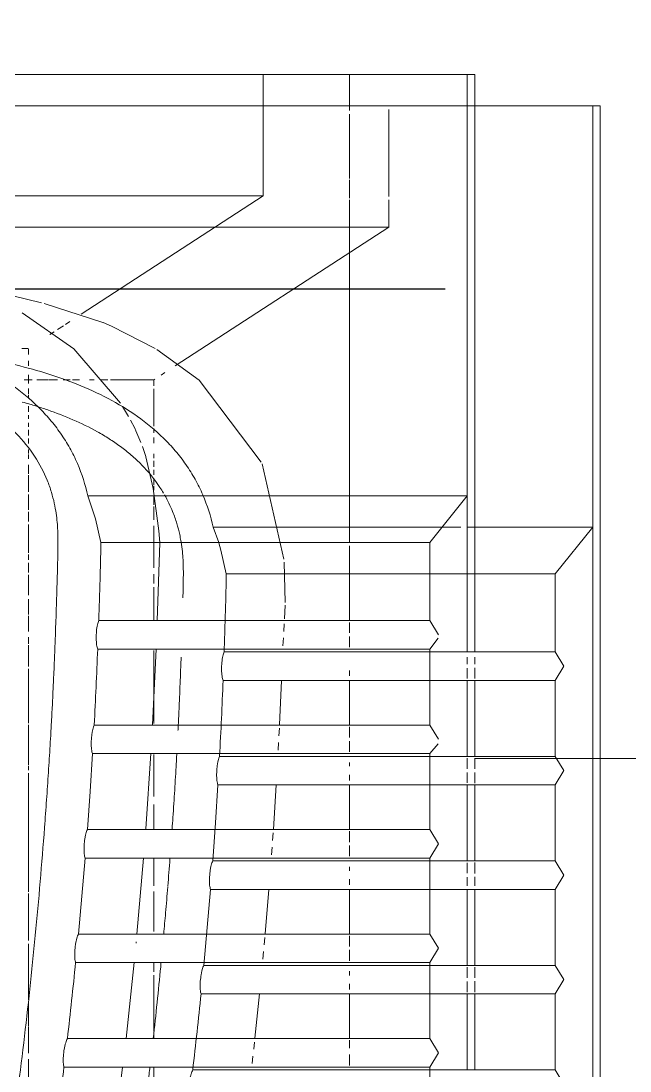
# Model space of a CAD drawing. Header units: millimetres. Extents: x -4000 to 187956, y -58990 to 162485.
# Drawn here: x 2533 to 2727.2, y 140200.3 to 140535.5 of the extents above; entities that cross this region are included whole.
import ezdxf

# ---------------------------------------------------------------- set-up
doc = ezdxf.new("R2010")
doc.units = ezdxf.units.MM
doc.linetypes.add('Grid Line', pattern=[2222.5, 1270, -317.5, 317.5, -317.5])
doc.linetypes.add('Grid Line 12_5mm', pattern=[2150, 1250, -300, 300, -300])
for name, color, linetype, lineweight in [('A-FLOR', 192, 'Continuous', 13), ('A-FLOR-PATT', 8, 'Continuous', 13), ('P-SANR-FIXT', 6, 'Continuous', 9), ('S-GRID', 1, 'Continuous', 30)]:
    doc.layers.add(name, color=color, linetype=linetype, lineweight=lineweight)

# ---------------------------------------------------------------- blocks, each defined once
blk = doc.blocks.new('WCPan-SquattingPan-Vitra-ArkitektSeries-5952 - CMPX502N-V744-0_000')
at = {"layer": 'P-SANR-FIXT', "color": 250}
for p, q in [((250.56, 212.38), (-250.56, 212.38)), ((250.56, 212.38), (250.56, 77.95)), ((129.51, 77.95), (250.56, 77.95)), ((250.56, 77.95), (238.61, 63.05)), ((250.56, 67.95), (250.56, 77.95)), ((238.61, 63.05), (133.65, 63.05)), ((238.61, 38.12), (238.61, 63.05)), ((238.61, 38.12), (133, 38.12)), ((132.67, 29.03), (238.61, 29.03)), ((238.61, 4.77), (238.61, 29.03)), ((238.61, 4.77), (131.54, 4.77)), ((131.02, -4.33), (238.61, -4.33)), ((238.61, -28.59), (238.61, -4.33)), ((238.61, -28.59), (129.37, -28.59)), ((128.66, -37.68), (238.61, -37.68)), ((238.61, -61.94), (238.61, -37.68)), ((238.61, -61.94), (126.53, -61.94)), ((125.63, -71.04), (238.61, -71.04)), ((238.61, -95.3), (238.61, -71.04)), ((238.61, -95.3), (123, -95.3)), ((121.91, -104.39), (238.61, -104.39)), ((238.61, -128.65), (238.61, -104.39))]:
    blk.add_line(p, q, dxfattribs=at)
at = {"layer": 'P-SANR-FIXT', "color": 253}
for p, q in [((185.5, 212.38), (25, 212.38)), ((185.5, 212.38), (212.95, 212.38)), ((252.96, 212.38), (212.95, 212.38)), ((185.5, 173.73), (185.5, 202.38)), ((212.95, 202.38), (212.95, 200.97)), ((252.96, 190.97), (252.96, 202.38)), ((212.95, 199.81), (212.95, 179.2)), ((252.96, 28.12), (252.96, 189.82)), ((212.95, 178.84), (212.95, 172.93)), ((185.5, 173.73), (-123.15, 173.73)), ((127.39, 135.91), (185.5, 173.73)), ((212.95, 172.41), (212.95, 63.05)), ((140.59, 106.46), (142.52, 103.24)), ((143.16, 102.08), (144.47, 99.51)), ((144.85, 98.72), (146.44, 94.96)), ((146.91, 93.69), (147.97, 90.46)), ((110.55, 84.97), (110.55, 87.84)), ((148, 90.34), (150.37, 80.24)), ((110.55, 82.66), (110.55, 84.52)), ((110.55, 79.25), (110.55, 82.64)), ((110.55, 73.52), (110.55, 78.35)), ((110.55, 69.74), (110.55, 72.85)), ((110.55, 67.33), (110.55, 68.8)), ((110.55, 62.91), (110.55, 67.33)), ((110.55, 59.75), (110.55, 62.9)), ((212.95, 62.02), (212.95, 38.12)), ((110.55, 57.55), (110.55, 59.16)), ((110.55, 53.48), (110.55, 56.6)), ((110.55, 46.28), (110.55, 52.7)), ((110.55, 40.1), (110.55, 44.95)), ((110.55, 34.68), (110.55, 39.6)), ((212.95, 37.56), (212.95, 34.16)), ((110.55, 30.73), (110.55, 32.82)), ((110.55, 23.43), (110.55, 30.27)), ((212.95, 33), (212.95, 29.59)), ((252.96, 24.16), (252.96, 26.41)), ((110.55, 5.36), (110.55, 22.72)), ((212.95, 22.19), (212.95, 20.47)), ((252.96, 19.59), (252.96, 23)), ((212.95, 19.03), (212.95, 4.77)), ((252.96, -5.23), (252.96, 19.03)), ((110.55, -8.04), (110.55, 4.86)), ((212.95, 4.22), (212.95, 0.8)), ((212.95, -0.34), (212.95, -3.77)), ((252.96, -9.2), (252.96, -5.78)), ((110.55, -9.6), (110.55, -8.33)), ((212.95, -7.2), (212.95, -8.4)), ((110.55, -48.42), (110.55, -10.59)), ((212.95, -11.14), (212.95, -12.9)), ((252.96, -13.77), (252.96, -10.34)), ((212.95, -14.33), (212.95, -28.59)), ((252.96, -38.59), (252.96, -14.33)), ((212.95, -29.13), (212.95, -32.57)), ((212.95, -33.69), (212.95, -37.13)), ((252.96, -42.57), (252.96, -39.13)), ((212.95, -40.49), (212.95, -41.77)), ((212.95, -44.46), (212.95, -46.28)), ((252.96, -46.6), (252.96, -43.69)), ((110.55, -63.98), (110.55, -49)), ((212.95, -47.68), (212.95, -61.94)), ((252.96, -71.94), (252.96, -47.68)), ((212.95, -62.46), (212.95, -65.94)), ((110.55, -82.91), (110.55, -65.09)), ((212.95, -67.02), (212.95, -70.5)), ((252.96, -75.94), (252.96, -72.46)), ((212.95, -73.76), (212.95, -75.16)), ((252.96, -80.5), (252.96, -77.02)), ((212.95, -77.78), (212.95, -79.67)), ((212.95, -81.04), (212.95, -95.3)), ((252.96, -105.3), (252.96, -81.04)), ((212.95, -95.8), (212.95, -98.33)), ((212.95, -100.36), (212.95, -103.87))]:
    blk.add_line(p, q, dxfattribs=at)
at = {"layer": 'P-SANR-FIXT', "color": 252}
for p, q in [((185.5, 202.38), (185.5, 212.38)), ((212.95, 212.38), (212.95, 202.38)), ((252.96, 212.38), (250.56, 212.38)), ((252.96, 202.38), (252.96, 212.38)), ((250.56, 28.12), (250.56, 67.95)), ((152.47, 62.95), (151.63, 38.12)), ((241.4, 33.57), (238.61, 38.12)), ((238.61, 29.03), (241.3, 32.49)), ((151.27, 29.02), (150.15, 4.79)), ((250.56, 24.21), (250.56, 26.41)), ((250.56, 19.64), (250.56, 22.95)), ((250.56, -5.23), (250.56, 19.03)), ((241.4, 0.22), (238.61, 4.77)), ((238.61, -4.33), (241.23, -1.19)), ((149.63, -4.32), (148.03, -28.37)), ((250.56, -9.16), (250.56, -5.83)), ((250.56, -13.72), (250.56, -10.39)), ((250.56, -38.59), (250.56, -14.33)), ((147.31, -37.71), (145.19, -61.94)), ((250.56, -42.52), (250.56, -39.18)), ((250.56, -46.6), (250.56, -43.73)), ((250.56, -71.94), (250.56, -47.68)), ((144.96, -64.43), (144.92, -64.84)), ((144.31, -71.03), (141.71, -95.3)), ((250.56, -75.89), (250.56, -72.51)), ((250.56, -80.45), (250.56, -77.07)), ((250.56, -105.3), (250.56, -81.04)), ((140.63, -104.4), (137.5, -128.65))]:
    blk.add_line(p, q, dxfattribs=at)
at = {"layer": 'P-SANR-FIXT', "color": 254}
for p, q in [((119.86, 131.01), (121.73, 132.23)), ((122.39, 132.65), (123.78, 133.56)), ((117.43, 129.42), (118.75, 130.28)), ((108.42, 124.95), (110.44, 124.95)), ((110.55, 123.02), (110.55, 124.91)), ((110.55, 119.46), (110.55, 121.04)), ((110.55, 115.38), (110.55, 116.61)), ((110.55, 113.82), (110.55, 115.36)), ((110.55, 110.47), (110.55, 112.24)), ((110.55, 108.98), (110.55, 110.19)), ((110.55, 104.72), (110.55, 106.57)), ((110.55, 102.5), (110.55, 103.68)), ((110.55, 99.94), (110.55, 101.28)), ((110.55, 97.22), (110.55, 99)), ((144.49, 99.49), (144.85, 98.72)), ((110.55, 94.63), (110.55, 96.22)), ((110.55, 91.5), (110.55, 92.73)), ((110.55, 89.78), (110.55, 91.17)), ((110.55, -91.3), (110.55, -83.46)), ((110.55, -96.41), (110.55, -91.6)), ((110.55, -99.97), (110.55, -96.59)), ((110.55, -107.7), (110.55, -101.9))]:
    blk.add_line(p, q, dxfattribs=at)
at = {"layer": 'P-SANR-FIXT', "color": 253, "flags": 128}
blk.add_lwpolyline([(108.53, 136.34), (125.05, 124.81), (139.9, 107.53)], dxfattribs=at)
at = {"layer": 'P-SANR-FIXT', "color": 250, "flags": 128}
for points in [[(133.65, 63.05), (131.99, 70.57), (129.51, 77.95)], [(129.37, -28.59), (130.24, -16.46), (131.02, -4.33)], [(126.53, -61.94), (127.64, -49.82), (128.66, -37.68)]]:
    blk.add_lwpolyline(points, dxfattribs=at)
at = {"layer": 'P-SANR-FIXT', "color": 252, "flags": 128}
for points in [[(150.37, 80.24), (152.19, 66.81), (152.47, 63.09)], [(238.61, -37.68), (241.4, -33.13), (238.61, -28.59)], [(238.61, -71.04), (241.4, -66.49), (238.61, -61.94)], [(238.61, -104.39), (241.4, -99.84), (238.61, -95.3)]]:
    blk.add_lwpolyline(points, dxfattribs=at)
at = {"layer": 'P-SANR-FIXT', "color": 250}
for points, knots in [([(129.51, 77.95), (128.74, 81.46), (127.07, 86.68), (123.84, 93.23), (120.89, 97.97), (117.48, 102.37), (112.51, 107.69), (105.49, 113.48), (96.06, 119.21), (86.05, 123.75), (75.88, 127.3), (65.19, 130.16), (54.55, 132.3), (43.7, 133.93), (32.53, 135.12), (17.68, 136.15), (6.8, 136.38), (0, 136.38)], [0, 0, 0, 0, 0.071429, 0.107143, 0.142857, 0.178571, 0.214286, 0.285714, 0.357143, 0.428571, 0.5, 0.571429, 0.642857, 0.714286, 0.785714, 0.857143, 1, 1, 1, 1]), ([(80.46, 114.01), (81.9, 113.45), (86.01, 111.78), (91.35, 109.16), (96.35, 106.18), (99.91, 103.74), (103.38, 100.99), (107.85, 96.84), (112.84, 90.74), (116.21, 84.15), (117.97, 79.09), (118.88, 75.48), (119.45, 72.3), (119.77, 69.47), (119.93, 66.83), (119.98, 64.71), (119.99, 63.03), (119.99, 62.01), (119.98, 61.16), (119.97, 60.06), (119.93, 58.25), (119.86, 55.26), (119.75, 51.42), (119.64, 47.54), (119.53, 44.03), (119.42, 40.71), (119.29, 36.98), (119.11, 31.92), (118.92, 26.93), (118.73, 22.47), (118.58, 19.03), (118.44, 16.16), (118.31, 13.45), (118.19, 10.96), (118.07, 8.66), (117.96, 6.69), (117.85, 4.57), (117.69, 1.79), (117.49, -1.72), (117.23, -5.98), (116.95, -10.31), (116.66, -14.74), (116.26, -20.61), (115.51, -30.84), (114.35, -45.2), (112.27, -68.07), (109.21, -96.69), (105.5, -125.36), (102.12, -148.02), (99.36, -165), (96.36, -181.94), (93.51, -196.84), (91.28, -207.81), (89.79, -214.88), (88.65, -220.17), (87.48, -225.47), (86.49, -229.85), (85.66, -233.44), (84.91, -236.67), (84.11, -240.05), (83.22, -243.76), (82.25, -247.78), (81.22, -251.94), (80.18, -256.07), (79.26, -259.65), (78.18, -263.8), (76.91, -268.61), (75.82, -272.63), (74.96, -275.78), (74.1, -278.92), (73.15, -282.36), (72.21, -285.67), (71.41, -288.37), (70.37, -291.52), (69.25, -294.43), (68.05, -296.98), (67.13, -298.69), (66.09, -300.32), (64.44, -302.55), (61.91, -305.27), (58.14, -308.26), (54.39, -310.43), (51.04, -311.95), (47.42, -313.32), (42.84, -314.6), (38.33, -315.36), (34.88, -315.75), (31.62, -316.04), (27.15, -316.34), (22.37, -316.52), (18.42, -316.6), (14.39, -316.65), (9.97, -316.64), (5.12, -316.57), (1.82, -316.53), (0, -316.53)], [0.13911, 0.13911, 0.13911, 0.13911, 0.1470588, 0.1617647, 0.1691176, 0.1764706, 0.1838235, 0.1911765, 0.2058824, 0.2205882, 0.2279412, 0.2352941, 0.2426471, 0.25, 0.2573529, 0.2647059, 0.2683824, 0.2720588, 0.2738971, 0.2757353, 0.2794118, 0.2830882, 0.2867647, 0.2904412, 0.2922794, 0.2941176, 0.2977941, 0.3014706, 0.3088235, 0.3161765, 0.3235294, 0.3308824, 0.3382353, 0.3455882, 0.3492647, 0.3529412, 0.3566176, 0.3602941, 0.3676471, 0.375, 0.3823529, 0.3897059, 0.3970588, 0.4117647, 0.4411765, 0.4705882, 0.5294118, 0.5882353, 0.6176471, 0.6470588, 0.6764706, 0.7058824, 0.7242647, 0.7334559, 0.7426471, 0.7518382, 0.7610294, 0.765625, 0.7702206, 0.7794118, 0.7886029, 0.7977941, 0.8069853, 0.8115809, 0.8161765, 0.8207721, 0.8253676, 0.8299632, 0.832261, 0.8345588, 0.8391544, 0.84375, 0.8483456, 0.8529412, 0.8621324, 0.8667279, 0.8713235, 0.8759191, 0.8805147, 0.8897059, 0.8988971, 0.9080882, 0.9126838, 0.9172794, 0.9264706, 0.9356618, 0.9402574, 0.9448529, 0.9540441, 0.9632353, 0.9678309, 0.9724265, 0.9816176, 0.9908088, 1, 1, 1, 1]), ([(133, 38.12), (133.02, 38.49), (133.05, 39.59), (133.13, 41.91), (133.21, 44.37), (133.3, 47.23), (133.41, 50.94), (133.53, 55.18), (133.61, 58.72), (133.65, 60.9), (133.65, 62.09), (133.65, 62.73), (133.65, 63.05)], [0, 0, 0, 0, 0.125, 0.25, 0.3125, 0.375, 0.5, 0.625, 0.75, 0.875, 0.9375, 1, 1, 1, 1]), ([(133, 38.12), (132.92, 37.97), (132.77, 37.58), (132.49, 36.52), (132.24, 34.77), (132.15, 32.41), (132.3, 30.29), (132.53, 29.34), (132.67, 29.03)], [0, 0, 0, 0, 0.1, 0.2, 0.4, 0.6, 0.8, 1, 1, 1, 1]), ([(131.54, 4.77), (131.46, 4.61), (131.3, 4.22), (131.07, 3.43), (130.89, 2.48), (130.69, 1.04), (130.57, -0.93), (130.67, -3.06), (130.88, -4.01), (131.02, -4.33)], [0, 0, 0, 0, 0.1, 0.2, 0.3, 0.4, 0.6, 0.8, 1, 1, 1, 1]), ([(129.37, -28.59), (129.28, -28.74), (129.12, -29.13), (128.88, -29.92), (128.67, -30.87), (128.44, -32.31), (128.29, -34.28), (128.34, -36.41), (128.54, -37.37), (128.66, -37.68)], [0, 0, 0, 0, 0.1, 0.2, 0.3, 0.4, 0.6, 0.8, 1, 1, 1, 1]), ([(126.53, -61.94), (126.43, -62.1), (126.26, -62.48), (126, -63.27), (125.78, -64.22), (125.52, -65.66), (125.32, -67.62), (125.34, -69.76), (125.51, -70.72), (125.63, -71.04)], [0, 0, 0, 0, 0.1, 0.2, 0.3, 0.4, 0.6, 0.8, 1, 1, 1, 1]), ([(123, -95.3), (122.9, -95.45), (122.72, -95.84), (122.45, -96.62), (122.2, -97.57), (121.92, -99), (121.68, -100.97), (121.65, -103.11), (121.8, -104.07), (121.91, -104.39)], [0, 0, 0, 0, 0.1, 0.2, 0.3, 0.4, 0.6, 0.8, 1, 1, 1, 1])]:
    blk.add_open_spline(points, degree=3, knots=knots, dxfattribs=at)
for points in [[(131.54, 4.77), (131.77, 8.86), (132.17, 16.89), (132.51, 24.93), (132.67, 29.03)], [(123, -95.3), (123.47, -91.26), (124.37, -83.17), (125.22, -75.08), (125.63, -71.04)], [(118.75, -128.65), (119.31, -124.61), (120.4, -116.53), (121.42, -108.44), (121.91, -104.39)]]:
    blk.add_open_spline(points, degree=3, dxfattribs=at)
blk = doc.blocks.new('CMF2_NHAXUONG_A_rvt-1-0_000')
at = {"layer": 'A-FLOR-PATT', "lineweight": 9}
h = blk.add_hatch(dxfattribs=at)
h.set_pattern_fill('FP_26', color=252, style=0, pattern_type=2)
h.set_pattern_definition([(270, (159525.1, 137899.7), (600, 4e-14), []), (0, (159525.1, 137899.7), (0, 600), [])])
h.paths.add_polyline_path([(153350, 499.64), (154799.88, 499.64), (154799.88, 5749.54), (153550, 5749.54), (153550, 4899.28), (153349.79, 4899.28), (153349.99, 751.94)])
h.paths.add_polyline_path([(160850.16, 499.64), (165000, 499.64), (165000, 999.28), (165499.79, 999.28), (165499.79, 1749.49), (160850.16, 1749.49), (160850.16, 751.94)])
h.paths.add_polyline_path([(161612.4, 692.63), (161106.49, 692.63), (161106.49, 1295.25), (161612.4, 1295.25), (161612.4, 751.94)])
h.paths.add_polyline_path([(162656.18, 692.63), (162150.27, 692.63), (162150.27, 1295.25), (162656.18, 1295.25), (162656.18, 751.94)])
h.paths.add_polyline_path([(164268.71, 692.63), (164268.71, 1295.25), (164774.62, 1295.25), (164774.62, 692.63)])
h.paths.add_polyline_path([(163221.93, 692.63), (163221.93, 1295.25), (163727.84, 1295.25), (163727.84, 692.63)])
h.paths.add_polyline_path([(153537.16, 761.69), (153537.16, 1267.6), (154139.79, 1267.6), (154139.79, 761.69), (153612.16, 761.69)])
h.paths.add_polyline_path([(153537.16, 1846.69), (153537.16, 2352.6), (154139.79, 2352.6), (154139.79, 1846.69), (153612.16, 1846.69)])
h.paths.add_polyline_path([(154139.79, 2871.7), (153537.16, 2871.7), (153537.16, 3377.61), (154139.79, 3377.61), (154139.79, 2942)])
h.paths.add_polyline_path([(162682.15, 3699.39), (165499.79, 3699.39), (165499.79, 4949.58), (162649.89, 4949.58), (162649.89, 3699.39)])
h.paths.add_polyline_path([(154139.79, 3896.7), (153537.16, 3896.7), (153537.16, 4402.61), (154139.79, 4402.04), (154139.79, 3964.03)])
h.paths.add_polyline_path([(163957.63, 4154.6), (163821.93, 4154.6), (163821.93, 4757.22), (164327.84, 4757.22), (164327.84, 4154.6), (164099.33, 4154.6)])
h.paths.add_polyline_path([(164771.93, 4154.6), (164771.93, 4757.22), (165277.84, 4757.22), (165277.84, 4154.6), (164949.66, 4154.6)])
h.paths.add_polyline_path([(153895.61, 4921.7), (153737.16, 4921.7), (153737.16, 5427.61), (154339.79, 5427.61), (154339.79, 4921.7), (154179.05, 4921.7)])
h.paths.add_polyline_path([(78549.79, 5349.52), (80774.79, 5349.52), (80774.79, 6362.02), (78549.79, 6362.02), (78549.79, 5424.09)])
h.paths.add_polyline_path([(80974.79, 5349.52), (82224.79, 5349.52), (82224.79, 7249.52), (80974.79, 7249.52), (80974.79, 5424.09)])
h.paths.add_polyline_path([(80587.16, 5565.67), (79984.54, 5565.67), (79984.54, 6071.58), (80587.16, 6071.58), (80587.16, 5716.1)])
h.paths.add_polyline_path([(81335.71, 5565.67), (81163.49, 5565.67), (81163.49, 6071.58), (81766.12, 6071.58), (81766.12, 5565.67), (81619.15, 5565.67)])
h.paths.add_polyline_path([(81163.49, 6528.17), (81163.49, 7034.08), (81766.12, 7034.08), (81766.12, 6528.17), (81619.15, 6528.17)])
h.paths.add_polyline_path([(556.14, 15799.64), (4199.78, 15799.64), (4199.78, 17049.64), (499.79, 17049.64), (499.79, 15799.64)])
h.paths.add_polyline_path([(1621.83, 15990.17), (1621.83, 16592.79), (2127.74, 16592.79), (2127.74, 15990.17), (1689.88, 15990.17)])
h.paths.add_polyline_path([(2681.91, 15990.17), (2546.83, 15990.17), (2546.83, 16592.79), (3052.74, 16592.79), (3052.74, 15990.17), (2823.63, 15990.17)])
h.paths.add_polyline_path([(3673.95, 15990.17), (3471.83, 15990.17), (3471.83, 16592.79), (3977.74, 16592.79), (3977.74, 15990.17), (3815.66, 15990.17)])
h.paths.add_polyline_path([(4199.78, 18499.58), (4199.78, 19749.58), (499.79, 19749.58), (499.79, 18499.58), (3957.38, 18499.58)])
h.paths.add_polyline_path([(2546.83, 18954.69), (2546.83, 19557.32), (3052.74, 19557.32), (3052.74, 18954.69), (2823.63, 18954.69)])
h.paths.add_polyline_path([(1973.32, 18954.69), (1621.83, 18954.69), (1621.83, 19557.32), (2127.74, 19557.32), (2127.74, 18954.69)])
h.paths.add_polyline_path([(1202.74, 18954.69), (696.83, 18954.69), (696.83, 19557.32), (1202.74, 19557.32), (1202.74, 19148.52)])
h.paths.add_polyline_path([(1689.88, 19949.58), (4199.78, 19949.58), (4199.78, 21199.58), (499.79, 21199.58), (499.79, 19949.58), (1123.01, 19949.58)])
h.paths.add_polyline_path([(696.83, 20137.56), (696.83, 20740.19), (1202.74, 20740.19), (1202.74, 20137.56), (839.57, 20137.56)])
h.paths.add_polyline_path([(3471.83, 20137.56), (3471.83, 20740.19), (3977.74, 20740.19), (3977.74, 20137.56), (3673.95, 20137.56)])
h.paths.add_polyline_path([(2127.74, 20137.56), (1621.83, 20137.56), (1621.83, 20740.19), (2127.74, 20740.19), (2127.74, 20170.56)])
h.paths.add_polyline_path([(3052.74, 20137.56), (2546.83, 20137.56), (2546.83, 20740.19), (3052.74, 20740.19), (3052.74, 20170.56)])
h.paths.add_polyline_path([(163249.04, 76099.64), (165500.21, 76099.64), (165500.21, 77349.64), (161850.21, 77349.64), (161850.21, 76099.64), (162682.15, 76099.64)])
h.paths.add_polyline_path([(1689.88, 76099.64), (4149.79, 76099.64), (4149.79, 77349.64), (499.79, 77349.64), (499.79, 76099.64), (1123.01, 76099.64)])
h.paths.add_polyline_path([(2590.58, 76552.26), (2590.58, 77154.88), (3096.49, 77154.88), (3096.49, 76552.26), (2681.91, 76552.26)])
h.paths.add_polyline_path([(1831.6, 76552.26), (1653.08, 76552.26), (1653.08, 77154.88), (2158.99, 77154.88), (2158.99, 76552.26), (1973.32, 76552.26)])
h.paths.add_polyline_path([(715.58, 76552.26), (715.58, 77154.88), (1221.49, 77154.88), (1221.49, 76552.26), (839.57, 76552.26)])
h.paths.add_polyline_path([(3815.66, 76552.26), (3528.08, 76552.26), (3528.08, 77154.88), (4033.99, 77154.88), (4033.99, 76552.26), (3957.38, 76552.26)])
h.paths.add_polyline_path([(163957.63, 76557.26), (163881.01, 76557.26), (163881.01, 77159.88), (164386.92, 77159.88), (164386.92, 76557.26), (164099.33, 76557.26)])
h.paths.add_polyline_path([(165091.39, 76557.26), (164797.26, 76557.26), (164797.26, 77159.88), (165303.17, 77159.88), (165303.17, 76557.26), (165233.11, 76557.26)])
h.paths.add_polyline_path([(162257, 76557.26), (162047.26, 76557.26), (162047.26, 77159.88), (162553.17, 77159.88), (162553.17, 76557.26), (162398.7, 76557.26)])
h.paths.add_polyline_path([(162968.51, 76557.26), (162968.51, 77159.88), (163474.42, 77159.88), (163474.42, 76557.26), (163107.31, 76557.26)])
h.paths.add_polyline_path([(499.79, 77549.64), (4149.79, 77549.64), (4149.79, 78799.69), (499.79, 78799.69), (499.79, 77842.41)])
h.paths.add_polyline_path([(165500.21, 77549.64), (165500.21, 78799.64), (161850.21, 78799.64), (161850.21, 77549.64), (164949.66, 77549.64)])
h.paths.add_polyline_path([(715.58, 77737.63), (715.58, 78340.25), (1221.49, 78340.25), (1221.49, 77737.63), (839.57, 77737.63)])
h.paths.add_polyline_path([(1653.08, 77737.63), (1653.08, 78340.25), (2158.99, 78340.25), (2158.99, 77737.63), (1689.88, 77737.63)])
h.paths.add_polyline_path([(2590.58, 77737.63), (2590.58, 78340.25), (3096.49, 78340.25), (3096.49, 77737.63), (2681.91, 77737.63)])
h.paths.add_polyline_path([(165233.11, 77742.62), (164778.51, 77742.62), (164778.51, 78345.25), (165284.42, 78345.25), (165284.42, 77742.62)])
h.paths.add_polyline_path([(162903.51, 77742.62), (162903.51, 78345.25), (163409.42, 78345.25), (163409.42, 77742.62), (162965.59, 77742.62)])
h.paths.add_polyline_path([(164346.92, 77742.62), (163841.01, 77742.62), (163841.01, 78345.25), (164346.92, 78345.25), (164346.92, 77842.41)])
h.paths.add_polyline_path([(161850.21, 80349.64), (165500.21, 80349.64), (165499.79, 81099.2), (165000, 81099.2), (165000, 81599.64), (161850.21, 81599.64), (161850.21, 80762.51)])
h.paths.add_polyline_path([(4149.79, 80349.64), (4149.79, 81599.55), (1000, 81599.55), (1000, 81099.2), (499.79, 81099.2), (500, 80350.4), (3957.38, 80349.68)])
h.paths.add_polyline_path([(163107.31, 80794.78), (162972.26, 80794.78), (162972.26, 81397.4), (163478.17, 81397.4), (163478.17, 80794.78), (163249.04, 80794.78)])
h.paths.add_polyline_path([(164398.17, 80794.78), (163892.26, 80794.78), (163892.26, 81397.4), (164398.17, 81397.4), (164398.17, 81054.52)])
h.paths.add_polyline_path([(162556.92, 80806.9), (162051.01, 80806.9), (162051.01, 81409.52), (162556.92, 81409.52), (162556.92, 80908.51)])
h.paths.add_polyline_path([(2965.35, 80820.03), (2515.58, 80820.03), (2515.58, 81422.65), (3021.49, 81422.65), (3021.49, 80820.03)])
h.paths.add_polyline_path([(1973.32, 80820.03), (1595.58, 80820.03), (1595.58, 81422.65), (2101.49, 81422.65), (2101.49, 80820.03)])
h.paths.add_polyline_path([(3448.08, 80820.03), (3448.08, 81422.65), (3953.99, 81422.65), (3953.99, 80820.03), (3532.22, 80820.03)])
h.paths.add_polyline_path([(85450, 134849.41), (87450, 134849.41), (87450, 135849.41), (85450, 135849.41), (85450, 135076.24)])
h.paths.add_polyline_path([(83319.78, 134849.41), (85250, 134849.41), (85250, 135849.41), (83250, 135849.41), (83250, 134849.41)])
h.paths.add_polyline_path([(85020.39, 135046.45), (84644.32, 135046.45), (84644.32, 135552.36), (85246.95, 135552.36), (85246.95, 135046.45)])
h.paths.add_polyline_path([(85862.19, 135048.95), (85862.19, 135554.86), (86464.82, 135554.86), (86464.82, 135048.95), (86154.14, 135048.95)])
h.paths.add_polyline_path([(11893.62, 135099.65), (12449.79, 135099.65), (12449.79, 140699.64), (11199.68, 140699.64), (11199.68, 135099.65), (11326.75, 135099.65)])
h.paths.add_polyline_path([(153549.79, 135099.75), (154799.68, 135099.75), (154799.68, 140699.64), (153549.79, 140699.64), (153549.79, 136244.28)])
h.paths.add_polyline_path([(11659.54, 135313.72), (11659.54, 135819.63), (12262.16, 135819.63), (12262.16, 135313.72), (11893.62, 135313.72)])
h.paths.add_polyline_path([(153895.61, 135313.72), (153742.07, 135313.72), (153742.07, 135819.63), (154344.69, 135819.63), (154344.69, 135313.72), (154037.33, 135313.72)])
h.paths.add_polyline_path([(163815.91, 135999.54), (165500.12, 135999.54), (165500.12, 137249.82), (162649.79, 137249.82), (162649.79, 135999.54)])
h.paths.add_polyline_path([(2823.63, 135999.54), (3349.79, 135999.54), (3349.79, 137249.81), (499.88, 137249.81), (499.88, 135999.54), (1689.88, 135999.54)])
h.paths.add_polyline_path([(1671.83, 136187.79), (1671.83, 136790.41), (2177.74, 136790.41), (2177.74, 136187.79), (1689.88, 136187.79)])
h.paths.add_polyline_path([(721.83, 136187.79), (721.83, 136790.41), (1227.74, 136790.41), (1227.74, 136187.79)])
h.paths.add_polyline_path([(164771.83, 136192.96), (164771.83, 136795.59), (165277.74, 136795.59), (165277.74, 136192.96), (164949.66, 136192.96)])
h.paths.add_polyline_path([(163821.83, 136192.96), (163821.83, 136795.59), (164327.74, 136795.59), (164327.74, 136192.96)])
h.paths.add_polyline_path([(12177.05, 136247.06), (11659.54, 136247.06), (11659.54, 136752.97), (12262.16, 136752.97), (12262.16, 136247.06)])
h.paths.add_polyline_path([(154037.33, 136247.06), (153742.07, 136247.06), (153742.07, 136752.97), (154344.69, 136752.97), (154344.69, 136247.06), (154179.05, 136247.06)])
h.paths.add_polyline_path([(12177.05, 137180.39), (11659.54, 137180.39), (11659.54, 137686.3), (12262.16, 137686.3), (12262.16, 137180.39)])
h.paths.add_polyline_path([(154179.05, 137180.39), (153742.07, 137180.39), (153742.07, 137686.3), (154344.69, 137686.3), (154344.69, 137180.39)])
h.paths.add_polyline_path([(12262.16, 138113.72), (11659.54, 138113.72), (11659.54, 138619.63), (12262.16, 138619.63), (12262.16, 138288.34)])
h.paths.add_polyline_path([(154344.69, 138113.72), (153742.07, 138113.72), (153742.07, 138619.63), (154344.69, 138619.63), (154344.69, 138142.34)])
h.paths.add_polyline_path([(12262.16, 139047.05), (11659.54, 139047.05), (11659.54, 139552.96), (12262.16, 139552.96), (12262.16, 139164.37)])
h.paths.add_polyline_path([(154179.05, 139047.05), (153742.07, 139047.05), (153742.07, 139552.96), (154344.69, 139552.96), (154344.69, 139047.05)])
h.paths.add_polyline_path([(165500.37, 139449.5), (165500.37, 140699.66), (161049.79, 140699.66), (161049.79, 139449.5), (164949.66, 139449.5)])
h.paths.add_polyline_path([(499.79, 139449.73), (4949.79, 139449.74), (4949.79, 139699.28), (4900, 139699.28), (4900, 140699.64), (1000, 140699.64), (1000, 140199.28), (499.79, 140199.28)])
h.paths.add_polyline_path([(161690.13, 139909.76), (161331.63, 139909.76), (161331.63, 140512.38), (161837.54, 140512.38), (161837.54, 139909.76), (161831.85, 139909.76)])
h.paths.add_polyline_path([(163390.76, 139909.76), (163287.88, 139909.76), (163287.88, 140512.38), (163793.79, 140512.38), (163793.79, 139909.76), (163532.48, 139909.76)])
h.paths.add_polyline_path([(162812.75, 139909.76), (162306.83, 139909.76), (162306.83, 140512.38), (162812.75, 140512.38), (162812.75, 140040.4)])
h.paths.add_polyline_path([(164777.52, 139909.76), (164271.61, 139909.76), (164271.61, 140512.38), (164777.52, 140512.38), (164777.52, 140040.4)])
h.paths.add_polyline_path([(1727.96, 139915.76), (1222.05, 139915.76), (1222.05, 140518.38), (1727.96, 140518.38), (1727.96, 140040.4)])
h.paths.add_polyline_path([(3181.83, 139915.76), (3181.83, 140518.38), (3687.74, 140518.38), (3687.74, 139915.76), (3248.79, 139915.76)])
h.paths.add_polyline_path([(2398.48, 139915.76), (2171.83, 139915.76), (2171.83, 140518.38), (2677.74, 140518.38), (2677.74, 139915.76), (2540.2, 139915.76)])
h.paths.add_polyline_path([(4171.83, 139915.76), (4171.83, 140518.38), (4677.74, 140518.38), (4677.74, 139915.76), (4240.82, 139915.76)])
h.paths.add_polyline_path([(12262.16, 139980.38), (11659.54, 139980.38), (11659.54, 140486.29), (12262.16, 140486.29), (12262.16, 140040.4)])
h.paths.add_polyline_path([(154344.69, 139980.38), (153742.07, 139980.38), (153742.07, 140486.29), (154344.69, 140486.29), (154344.69, 140040.4)])
at = {"layer": 'A-FLOR', "color": 94, "lineweight": 15}
for p, q in [((2171.83, 140518.38), (2677.74, 140518.38)), ((2677.74, 140518.38), (2677.74, 140373.95))]:
    blk.add_line(p, q, dxfattribs=at)
at = {"layer": 'A-FLOR', "color": 81, "lineweight": 15}
for p, q in [((2677.74, 140518.38), (2449.79, 140518.38)), ((2677.74, 140508.38), (2677.74, 140518.38))]:
    blk.add_line(p, q, dxfattribs=at)
at = {"layer": 'A-FLOR', "color": 71, "lineweight": 15}
for p, q in [((2677.74, 140496.98), (2677.74, 140508.38)), ((2677.74, 140334.13), (2677.74, 140495.82)), ((2677.74, 140330.16), (2677.74, 140332.41)), ((2677.74, 140325.6), (2677.74, 140329)), ((2677.74, 140300.77), (2677.74, 140325.03)), ((2677.74, 140296.8), (2677.74, 140300.22)), ((2677.74, 140292.23), (2677.74, 140295.66)), ((2677.74, 140267.42), (2677.74, 140291.68)), ((2677.74, 140263.44), (2677.74, 140266.88)), ((2677.74, 140259.41), (2677.74, 140262.32)), ((2677.74, 140234.06), (2677.74, 140258.32)), ((2677.74, 140230.07), (2677.74, 140233.54)), ((2677.74, 140225.5), (2677.74, 140228.98)), ((2677.74, 140200.71), (2677.74, 140224.97))]:
    blk.add_line(p, q, dxfattribs=at)
at = {"layer": 'A-FLOR', "color": 93, "lineweight": 15}
for p, q in [((2677.74, 140373.95), (2677.74, 140334.13)), ((2677.74, 140332.41), (2677.74, 140330.16)), ((2677.74, 140329), (2677.74, 140325.6)), ((2677.74, 140325.03), (2677.74, 140300.77)), ((2677.74, 140300.22), (2677.74, 140296.8)), ((2677.74, 140295.66), (2677.74, 140292.23)), ((2677.74, 140291.68), (2677.74, 140267.42)), ((2677.74, 140266.88), (2677.74, 140263.44)), ((2677.74, 140262.32), (2677.74, 140259.41)), ((2677.74, 140258.32), (2677.74, 140234.06)), ((2677.74, 140233.54), (2677.74, 140230.07)), ((2677.74, 140228.98), (2677.74, 140225.5)), ((2677.74, 140224.97), (2677.74, 140200.71))]:
    blk.add_line(p, q, dxfattribs=at)
at = {"layer": 'P-SANR-FIXT', "color": 250}
for p, q in [((2715.34, 140508.38), (2214.23, 140508.38)), ((2715.34, 140508.38), (2715.34, 140373.95)), ((2675.34, 140373.95), (2715.34, 140373.95)), ((2715.34, 140373.95), (2703.4, 140359.05)), ((2715.34, 139981.68), (2715.34, 140373.95)), ((2703.4, 140359.05), (2598.44, 140359.05)), ((2703.4, 140334.13), (2703.4, 140359.05)), ((2703.4, 140334.13), (2597.79, 140334.13)), ((2597.46, 140325.03), (2703.4, 140325.03)), ((2703.4, 140300.77), (2703.4, 140325.03)), ((2703.4, 140300.77), (2596.33, 140300.77)), ((2595.8, 140291.68), (2703.4, 140291.68)), ((2703.4, 140267.42), (2703.4, 140291.68)), ((2703.4, 140267.42), (2594.16, 140267.42)), ((2593.45, 140258.32), (2703.4, 140258.32)), ((2703.4, 140234.06), (2703.4, 140258.32)), ((2703.4, 140234.06), (2591.31, 140234.06)), ((2590.42, 140224.97), (2703.4, 140224.97)), ((2703.4, 140200.71), (2703.4, 140224.97)), ((2703.4, 140200.71), (2587.78, 140200.71))]:
    blk.add_line(p, q, dxfattribs=at)
at = {"layer": 'P-SANR-FIXT', "color": 253}
for p, q in [((2650.29, 140508.38), (2489.79, 140508.38)), ((2650.29, 140508.38), (2677.56, 140508.38)), ((2717.74, 140508.38), (2677.74, 140508.38)), ((2650.29, 140479.48), (2650.29, 140507.25)), ((2650.29, 140469.74), (2650.29, 140478.41)), ((2650.29, 140469.74), (2306.9, 140469.74)), ((2582.21, 140425.43), (2650.29, 140469.74)), ((2540.41, 140445.36), (2559.09, 140439.27)), ((2609.92, 140394.1), (2616.88, 140363.69)), ((2575.34, 140382.64), (2575.34, 140383.85)), ((2616.97, 140362.81), (2617.3, 140349.86)), ((2617.27, 140349.09), (2617.06, 140344.71)), ((2616.97, 140343.13), (2616.81, 140340.61)), ((2616.69, 140338.58), (2616.53, 140336.07)), ((2616.06, 140325.03), (2615.45, 140310.83)), ((2575.34, 140311.3), (2575.34, 140322.59)), ((2615.4, 140309.77), (2615.27, 140307.29)), ((2615.17, 140305.24), (2615.04, 140302.76)), ((2575.34, 140287.97), (2575.34, 140301.36)), ((2614.42, 140291.69), (2613.51, 140277.47)), ((2575.34, 140277.66), (2575.34, 140285.42)), ((2613.43, 140276.35), (2613.26, 140273.9)), ((2613.12, 140271.81), (2612.94, 140269.38)), ((2575.34, 140259.41), (2575.34, 140268.32)), ((2575.34, 140244.9), (2575.34, 140257.59)), ((2612.09, 140258.3), (2610.91, 140244.17)), ((2610.8, 140242.98), (2610.59, 140240.6)), ((2610.39, 140238.47), (2610.17, 140236.08)), ((2575.34, 140232.02), (2575.34, 140234.97)), ((2575.34, 140213.09), (2575.34, 140230.91)), ((2609.1, 140224.98), (2607.63, 140210.88)), ((2607.49, 140209.6), (2607.23, 140207.27)), ((2606.99, 140205.08), (2606.73, 140202.76))]:
    blk.add_line(p, q, dxfattribs=at)
at = {"layer": 'P-SANR-FIXT', "color": 254}
for p, q in [((2677.74, 140508.38), (2677.74, 140496.97)), ((2677.74, 140495.82), (2677.74, 140334.13)), ((2577.69, 140422.48), (2578.88, 140423.26)), ((2534.01, 140420.95), (2536.59, 140420.95)), ((2538.07, 140420.95), (2540.04, 140420.95)), ((2540.2, 140420.95), (2541.55, 140420.95)), ((2541.73, 140420.95), (2544.6, 140420.95)), ((2546.41, 140420.95), (2548.63, 140420.95)), ((2549.46, 140420.95), (2551.66, 140420.95)), ((2554.84, 140420.95), (2556.3, 140420.95)), ((2558.51, 140420.95), (2560.64, 140420.95)), ((2561.52, 140420.95), (2575.23, 140420.95)), ((2575.34, 140420.95), (2575.63, 140421.14)), ((2575.34, 140419.02), (2575.34, 140420.91)), ((2575.34, 140412.89), (2575.34, 140418.11)), ((2575.34, 140406.19), (2575.34, 140412.85)), ((2575.34, 140404.09), (2575.34, 140405.41)), ((2575.34, 140400.72), (2575.34, 140402.58)), ((2575.34, 140395.94), (2575.34, 140397.38)), ((2575.34, 140393.23), (2575.34, 140395.09)), ((2575.34, 140390.63), (2575.34, 140392.22)), ((2575.34, 140387.5), (2575.34, 140389.49)), ((2575.34, 140385.78), (2575.34, 140387.16)), ((2575.34, 140381.08), (2575.34, 140382.64)), ((2575.34, 140376.29), (2575.34, 140380.53)), ((2575.34, 140369.05), (2575.34, 140374.36)), ((2575.34, 140360.98), (2575.34, 140368.86)), ((2575.34, 140355.92), (2575.34, 140358.89)), ((2575.34, 140344.13), (2575.34, 140354.83)), ((2575.34, 140328.94), (2575.34, 140334.61)), ((2677.74, 140332.41), (2677.74, 140330.16)), ((2575.34, 140322.59), (2575.34, 140328.83)), ((2677.74, 140329), (2677.74, 140325.6)), ((2677.74, 140325.03), (2677.74, 140300.77)), ((2677.74, 140300.22), (2677.74, 140296.8)), ((2677.74, 140295.66), (2677.74, 140292.24)), ((2677.74, 140291.68), (2677.74, 140267.42)), ((2677.74, 140266.88), (2677.74, 140263.44)), ((2677.74, 140262.32), (2677.74, 140259.41)), ((2677.74, 140258.32), (2677.74, 140234.06)), ((2677.74, 140233.54), (2677.74, 140230.07)), ((2677.74, 140228.98), (2677.74, 140225.5)), ((2677.74, 140224.97), (2677.74, 140200.71)), ((2575.34, 140210.71), (2575.34, 140212.89)), ((2575.34, 140196.03), (2575.34, 140201.61))]:
    blk.add_line(p, q, dxfattribs=at)
at = {"layer": 'P-SANR-FIXT', "color": 252}
for p, q in [((2717.74, 140508.38), (2715.34, 140508.38)), ((2717.74, 139905.76), (2717.74, 140508.38)), ((2594.29, 140373.95), (2673.28, 140373.95)), ((2596.05, 140369.06), (2594.3, 140373.93))]:
    blk.add_line(p, q, dxfattribs=at)
at = {"layer": 'P-SANR-FIXT', "color": 253, "flags": 128}
for points in [[(2520.33, 140449.68), (2530.42, 140447.75), (2539.56, 140445.58)], [(2559.15, 140439.24), (2561.9, 140438.05), (2575.78, 140430.94)], [(2576.35, 140430.6), (2589.84, 140420.81), (2609.64, 140394.73)]]:
    blk.add_lwpolyline(points, dxfattribs=at)
at = {"layer": 'P-SANR-FIXT', "color": 252, "flags": 128}
blk.add_lwpolyline([(2598.44, 140359.05), (2596.78, 140366.57), (2596.09, 140368.92)], dxfattribs=at)
at = {"layer": 'P-SANR-FIXT', "color": 250, "flags": 128}
for points in [[(2703.4, 140325.03), (2706.19, 140329.58), (2703.4, 140334.13)], [(2703.4, 140291.68), (2706.19, 140296.22), (2703.4, 140300.77)], [(2594.16, 140267.42), (2595.02, 140279.54), (2595.8, 140291.68)], [(2703.4, 140258.32), (2706.19, 140262.87), (2703.4, 140267.42)], [(2591.31, 140234.06), (2592.42, 140246.19), (2593.45, 140258.32)], [(2703.4, 140224.97), (2706.19, 140229.52), (2703.4, 140234.06)], [(2703.4, 140191.61), (2706.19, 140196.16), (2703.4, 140200.71)]]:
    blk.add_lwpolyline(points, dxfattribs=at)
at = {"layer": 'P-SANR-FIXT', "color": 250}
for points, knots in [([(2590.97, 140384.29), (2590.24, 140385.96), (2588.63, 140389.24), (2585.67, 140393.97), (2582.27, 140398.37), (2577.29, 140403.69), (2570.28, 140409.48), (2560.85, 140415.21), (2550.84, 140419.76), (2540.67, 140423.3), (2529.97, 140426.16), (2519.34, 140428.3), (2508.48, 140429.93), (2497.32, 140431.12), (2482.46, 140432.15), (2471.59, 140432.38), (2464.79, 140432.38)], [0.0714286, 0.0714286, 0.0714286, 0.0714286, 0.1071429, 0.1428571, 0.1785714, 0.2142857, 0.2857143, 0.3571429, 0.4285714, 0.5, 0.5714286, 0.6428571, 0.7142857, 0.7857143, 0.8571429, 1, 1, 1, 1]), ([(2597.79, 140334.13), (2597.8, 140334.49), (2597.84, 140335.59), (2597.92, 140337.91), (2598, 140340.37), (2598.08, 140343.24), (2598.2, 140346.94), (2598.31, 140351.18), (2598.4, 140354.72), (2598.43, 140356.9), (2598.44, 140358.09), (2598.44, 140358.73), (2598.44, 140359.05)], [0, 0, 0, 0, 0.125, 0.25, 0.3125, 0.375, 0.5, 0.625, 0.75, 0.875, 0.9375, 1, 1, 1, 1])]:
    blk.add_open_spline(points, degree=3, knots=knots, dxfattribs=at)
at = {"layer": 'P-SANR-FIXT', "color": 252}
for points in [[(2533.32, 140413.89), (2534.17, 140413.66), (2535.01, 140413.42), (2535.85, 140413.18)], [(2594.29, 140373.95), (2593.53, 140377.46), (2592.42, 140380.94), (2590.97, 140384.29)], [(2580.51, 140268.1), (2580.29, 140265.17), (2580.06, 140262.25), (2579.82, 140259.35)]]:
    blk.add_open_spline(points, degree=3, dxfattribs=at)
at = {"layer": 'P-SANR-FIXT', "color": 250}
for points in [[(2535.85, 140413.18), (2536.44, 140413), (2537.03, 140412.82), (2537.62, 140412.64)], [(2596.33, 140300.77), (2596.55, 140304.86), (2596.96, 140312.89), (2597.3, 140320.94), (2597.46, 140325.03)], [(2587.78, 140200.71), (2588.25, 140204.74), (2589.16, 140212.83), (2590.01, 140220.92), (2590.42, 140224.97)]]:
    blk.add_open_spline(points, degree=3, dxfattribs=at)
at = {"layer": 'P-SANR-FIXT', "color": 252}
for points, knots in [([(2537.62, 140412.64), (2538.93, 140412.24), (2542.96, 140410.92), (2549.59, 140408.37), (2556.14, 140405.17), (2561.14, 140402.18), (2564.7, 140399.74), (2568.17, 140397), (2572.64, 140392.85), (2576.1, 140388.61), (2578.07, 140385.44), (2578.43, 140384.83)], [0.12529276, 0.12529276, 0.12529276, 0.12529276, 0.13235294, 0.14705882, 0.16176471, 0.16911765, 0.17647059, 0.18382353, 0.19117647, 0.20588235, 0.20936905, 0.20936905, 0.20936905, 0.20936905]), ([(2578.78, 140384.24), (2579.79, 140382.46), (2581.27, 140379.36), (2582.75, 140375.09), (2583.54, 140371.98), (2583.88, 140370.25), (2583.99, 140369.63)], [0.21048615, 0.21048615, 0.21048615, 0.21048615, 0.22058824, 0.22794118, 0.23529412, 0.23961916, 0.23961916, 0.23961916, 0.23961916]), ([(2584.01, 140369.53), (2584.08, 140369.13), (2584.3, 140367.72), (2584.56, 140365.48), (2584.72, 140362.83), (2584.77, 140360.71), (2584.78, 140359.04), (2584.77, 140358.01), (2584.77, 140357.17), (2584.75, 140356.07), (2584.72, 140354.32), (2584.67, 140352.43), (2584.65, 140351.41)], [0.23986126, 0.23986126, 0.23986126, 0.23986126, 0.24264706, 0.25, 0.25735294, 0.26470588, 0.26838235, 0.27205882, 0.27389706, 0.27573529, 0.27941176, 0.2827743, 0.2827743, 0.2827743, 0.2827743]), ([(2597.79, 140334.13), (2597.71, 140333.97), (2597.56, 140333.58), (2597.28, 140332.53), (2597.03, 140330.78), (2596.94, 140328.41), (2597.09, 140326.29), (2597.32, 140325.35), (2597.46, 140325.03)], [0, 0, 0, 0, 0.1, 0.2, 0.4, 0.6, 0.8, 1, 1, 1, 1]), ([(2584.06, 140332.42), (2584.02, 140331.3), (2583.89, 140327.76), (2583.7, 140322.93), (2583.52, 140318.48), (2583.36, 140315.04), (2583.23, 140312.17), (2583.14, 140310.23), (2583.08, 140309.14), (2583.07, 140309)], [0.29840125, 0.29840125, 0.29840125, 0.29840125, 0.30147059, 0.30882353, 0.31617647, 0.32352941, 0.33088235, 0.33823529, 0.3392839, 0.3392839, 0.3392839, 0.3392839]), ([(2582.69, 140301.72), (2582.67, 140301.34), (2582.61, 140300.26), (2582.48, 140297.8), (2582.27, 140294.29), (2582.01, 140290.03), (2581.74, 140285.7), (2581.46, 140281.5), (2581.28, 140278.79), (2581.19, 140277.55)], [0.35462643, 0.35462643, 0.35462643, 0.35462643, 0.35661765, 0.36029412, 0.36764706, 0.375, 0.38235294, 0.38970588, 0.39591196, 0.39591196, 0.39591196, 0.39591196]), ([(2596.33, 140300.77), (2596.24, 140300.62), (2596.08, 140300.23), (2595.86, 140299.44), (2595.67, 140298.48), (2595.48, 140297.04), (2595.36, 140295.07), (2595.46, 140292.94), (2595.67, 140291.99), (2595.8, 140291.68)], [0, 0, 0, 0, 0.1, 0.2, 0.3, 0.4, 0.6, 0.8, 1, 1, 1, 1]), ([(2594.16, 140267.42), (2594.07, 140267.26), (2593.9, 140266.87), (2593.66, 140266.09), (2593.46, 140265.13), (2593.23, 140263.69), (2593.07, 140261.72), (2593.13, 140259.59), (2593.32, 140258.64), (2593.45, 140258.32)], [0, 0, 0, 0, 0.1, 0.2, 0.3, 0.4, 0.6, 0.8, 1, 1, 1, 1]), ([(2579.8, 140259.11), (2579.58, 140256.34), (2579.16, 140251.31), (2578.72, 140246.28), (2578.51, 140244.02)], [0.4270054, 0.4270054, 0.4270054, 0.4270054, 0.44117647, 0.45280747, 0.45280747, 0.45280747, 0.45280747]), ([(2577.67, 140234.96), (2577.63, 140234.52), (2576.85, 140226.45), (2576.02, 140218.36), (2575.17, 140210.72)], [0.46833485, 0.46833485, 0.46833485, 0.46833485, 0.47058824, 0.50988028, 0.50988028, 0.50988028, 0.50988028]), ([(2591.31, 140234.06), (2591.22, 140233.91), (2591.04, 140233.52), (2590.79, 140232.73), (2590.56, 140231.78), (2590.31, 140230.35), (2590.11, 140228.38), (2590.12, 140226.24), (2590.3, 140225.28), (2590.42, 140224.97)], [0, 0, 0, 0, 0.1, 0.2, 0.3, 0.4, 0.6, 0.8, 1, 1, 1, 1]), ([(2574.13, 140201.62), (2574.04, 140200.85), (2573.46, 140195.87), (2572.85, 140190.88), (2572.32, 140186.68)], [0.52545754, 0.52545754, 0.52545754, 0.52545754, 0.52941176, 0.551023, 0.551023, 0.551023, 0.551023]), ([(2587.78, 140200.71), (2587.69, 140200.55), (2587.51, 140200.17), (2587.24, 140199.38), (2586.99, 140198.43), (2586.7, 140197), (2586.46, 140195.04), (2586.43, 140192.89), (2586.59, 140191.93), (2586.7, 140191.61)], [0, 0, 0, 0, 0.1, 0.2, 0.3, 0.4, 0.6, 0.8, 1, 1, 1, 1])]:
    blk.add_open_spline(points, degree=3, knots=knots, dxfattribs=at)
at = {"layer": 'S-GRID', "linetype": 'Grid Line 12_5mm', "lineweight": 9}
blk.add_line((-824.25, 140450), (183641.09, 140450), dxfattribs=at)
at = {"layer": 'P-SANR-FIXT', "color": 250, "lineweight": 9}
blk.add_blockref('WCPan-SquattingPan-Vitra-ArkitektSeries-5952 - CMPX502N-V744-0_000', (2424.79, 140306), dxfattribs=at)

msp = doc.modelspace()

# ---------------------------------------------------------------- block references
at = {"lineweight": 5}
msp.add_blockref('CMF2_NHAXUONG_A_rvt-1-0_000', (0, 0), dxfattribs=at)

# ---------------------------------------------------------------- next in the draw order: linework, layer by layer
at = {"layer": 'S-GRID', "linetype": 'Grid Line'}
msp.add_line((-824.25, 140450), (183641.09, 140450), dxfattribs=at)

doc.saveas('drawing.dxf')
